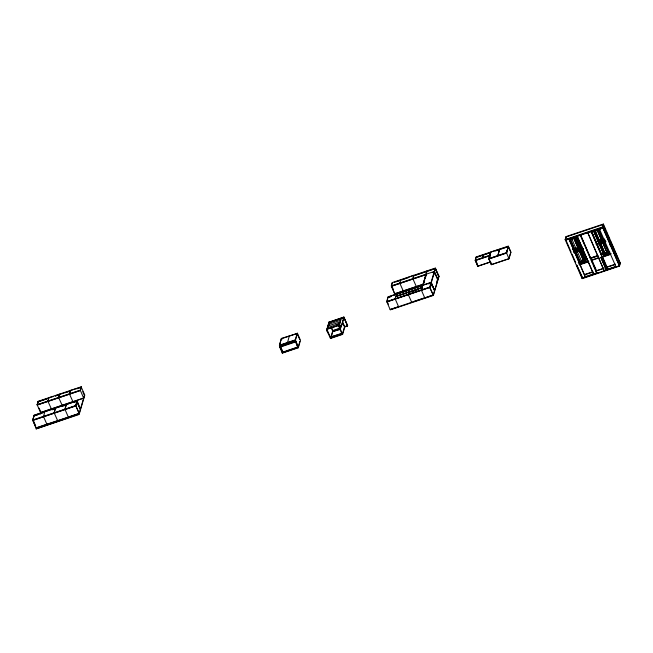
<?xml version="1.0" encoding="UTF-8"?>
<svg xmlns="http://www.w3.org/2000/svg" width="653" height="653" viewBox="0 0 653 653"><rect width="100%" height="100%" fill="white"/><g stroke="black" fill="none" stroke-linecap="round" stroke-linejoin="round"><path stroke-width="0.98" d="M73.569 402.599L77.176 401.366L75.846 405.921L32.756 420.401L33.972 415.512L32.797 420.369L36.062 428.017L79.152 413.529L75.666 405.57L77.054 400.836L33.964 415.316L77.013 400.991M37.286 404.893L80.384 390.404L83.649 398.175L40.551 412.655L37.139 404.672L38.127 401.309L81.135 386.854L84.784 395.122L79.127 414.467L36.037 428.948L78.98 414.124L84.637 394.779M34.087 415.855L32.756 420.401L75.895 405.766L79.201 413.382M37.286 405.015L38.127 401.309M36.062 428.017L33.164 421.095M40.127 414.1L40.698 412.165M44.747 411.896L43.49 416.777M47.979 401.415L48.559 399.709M46.877 424.238L43.425 416.41M51.367 408.884L47.832 401.073L49.048 398.028M55.44 408.296L54.117 412.81L57.652 420.622M54.199 412.786L55.513 408.076M62.141 405.26L58.607 397.457L59.594 394.094L55.285 395.93M66.206 404.68L64.892 409.194L68.377 417.153L47.775 423.936M48.11 398.33L38.241 401.644L37.245 405.04L80.335 390.559L81.331 387.164L70.361 390.47L69.381 393.832L72.916 401.636M66.288 404.648L65.12 409.39M70.442 390.445L69.61 394.151M69.528 394.175L70.1 392.469M81.282 387.196L80.303 390.551L81.135 386.854M75.813 405.913L77.136 401.399M282.561 352.685L279.402 345.233L281.394 338.409L297.409 333.422M281.394 338.409L279.5 345.608L295.45 340.246M281.876 338.597L281.778 339.789M279.623 346.89L279.802 346.294L295.752 340.931L295.572 341.527L279.623 346.89L282.349 353.151L298.299 347.788L300.486 340.303L297.466 333.356L281.516 338.719M280.137 347.11L280.308 346.514L282.733 352.089L282.349 353.151M289.369 335.732L287.442 342.923M282.52 352.555L298.47 347.192L295.27 339.903L297.262 333.079M295.417 340.246L297.466 333.356M297.956 346.972L297.784 347.567L295.531 341.397L298.299 347.788M299.841 341.388L298.143 347.445L282.194 352.808L282.374 352.212L298.323 346.849M328.116 333.079L326.508 330.345L328.99 322.247L327.177 329.292L339.266 325.235L327.031 328.949M339.748 323.57L327.667 327.626L329.145 322.59L326.875 330.222L330.459 338.483L342.621 334.393L344.808 326.908L342.417 321.407M328.606 325.423L329.063 322.737M330.459 338.483L332.867 330.532L339.536 328.296M342.621 334.393L338.923 325.782L341.307 318.484M339.854 323.333L340.474 321.349M340.548 328.059L341.372 325.251M343.886 317.048L347.641 325.684L344.449 327.031L342.262 334.516L338.67 326.255L341.772 325.218L343.886 317.048L328.581 322.329L343.862 317.236L347.592 325.839L344.735 326.802M340.278 328.99L344.009 317.578M396.469 294.201L395.098 298.748L398.591 306.706L390.135 309.546L433.225 295.066L439.036 276.064L433.38 295.409L390.282 309.889L386.723 301.564L388.037 296.854L431.127 282.374L434.604 290.365M422.842 284.308L394.755 293.752L391.302 285.916L392.282 282.553L435.298 268.097L438.751 276.178L437.657 274.603M387.139 301L388.045 297.05L431.086 282.52M423.74 284.145L394.706 293.899L391.449 286.136L398.967 283.606M391.694 285.418L392.282 282.553M394.379 295.042L394.943 293.107M400.738 279.713L399.905 283.296M396.208 296.201L396.787 294.234L397.555 296.005M403.211 290.903L399.758 283.076M412.092 302.037L411.684 302.306L408.19 294.348L408.843 292.111M408.272 294.323L408.925 292.079M408.607 293.883L408.99 292.577M412.998 278.896L413.749 275.337L413.896 275.803M408.778 294.421L409.162 293.107M416.304 286.504L412.843 278.676L413.831 275.313L401.791 279.737M421.658 287.647L422.238 285.679M422.63 285.369L427.07 271.256M421.512 290.144L422.679 285.41L422.001 288.446M422.883 285.443L426.083 274.497L399.546 283.418M423.152 284.651L426.833 270.938L426.989 271.403L433.568 269.199M423.242 285.32L424.662 280.48M425.225 278.545L426.074 275.648M433.38 295.409L429.739 287.108L435.298 268.097M429.886 287.451L431.249 282.904L428.417 283.875M431.258 282.749L435.486 268.407L427.029 271.256M436.547 282.594L437.396 279.696M490.379 262.057L477.808 266.277L475.229 260.196L476.184 256.931L508.238 246.157L510.875 252.327L508.671 258.751M477.808 266.277L475.327 260.571L476.184 256.931M482.787 257.315L483.261 255.682M482.861 257.29L483.342 255.649M489.791 255.69L490.599 252.082L507.52 246.793M491.342 264.71L488.868 258.996L506.508 253.07L508.393 246.499L510.915 252.18L508.989 258.776L491.342 264.71L488.762 258.629L490.827 252.401M488.868 258.996L489.962 255.25M488.909 258.972L490.011 255.217M489.268 258.727L490.06 256.025M506.45 252.14L506.973 250.344M508.434 246.467L506.508 253.07L508.238 246.157M565.163 239.569L566.037 236.598L603.372 224.052L620.35 263.143L619.485 266.114L582.15 278.66L565.163 239.569L602.499 227.015L603.372 224.052M566.184 236.941L565.31 239.912L602.646 227.358M565.898 238.769L565.465 240.255L602.801 227.701L603.307 224.852M580.607 235.023L597.103 273.24L580.468 234.745M579.448 247.414L575.073 237.594M573.334 251.315L580.182 249.013L580.672 247.316L576.077 236.729M581.456 246.736L576.689 236.019M581.545 261.249L577.211 251.283M585.668 259.763L585.17 261.461L578.689 263.641M584.672 257.478L585.823 260.123L585.325 261.82L580.346 250.352M579.774 263.69L585.692 261.698L586.19 260L581.586 249.413M586.965 259.429L582.198 248.703M599.372 228.852L615.95 266.767M597.446 241.504L596.107 241.953L591.822 231.831M602.997 225.897L602.637 228.036M595.863 272.187L596.238 270.807L603.919 268.228M603.666 253.813L598.899 243.096M608.376 240.263L608.906 238.247M600.434 243.079L605.037 253.666L604.539 255.364L599.56 243.896M605.078 253.34L600.703 243.52M608.498 252.189L604.115 242.377M615.11 264.604L606.792 267.257M614.408 250.915L613.485 252.972M614.457 250.997L613.518 253.086M620.203 262.8L619.33 265.771L581.994 278.317L595.071 273.787M53.497 396.518L48.82 397.718M60.68 394.102L69.659 391.09M38.192 401.799L48.069 398.485M55.252 396.069L59.741 394.559M65.129 392.747L69.618 391.237M76.801 388.829L81.29 387.319M396.151 281.647L400.852 280.055M414.875 275.337L426.099 271.566M394.232 282.414L400.811 280.202M401.742 279.892L408.288 277.688M413.537 275.925L414.263 275.68M415.765 275.174L426.05 271.721M435.445 268.563L436.922 272.913M37.139 404.672L80.156 390.216M391.302 285.916L434.31 271.46L437.804 279.419M477.229 256.972L489.856 252.727M477.221 257.094L489.783 252.874M495.39 250.989L507.463 246.932M434.18 271.77L437.845 279.264M391.4 286.292L426.042 274.652M432.572 272.587L434.449 271.958L437.755 279.574M475.229 260.196L489.644 255.356M475.376 260.416L489.872 255.543M475.327 260.571L489.832 255.698M488.762 258.629L506.32 252.727M488.909 258.849L506.548 252.915L508.989 258.776M40.6 412.5L83.69 398.02M477.857 266.13L490.419 261.902M399.22 292.773L423.528 284.602M567.139 236.615L603.519 224.395L602.874 227.595M34.984 415.553L43.033 412.859M52.02 409.839L55.587 408.639M61.904 406.517L66.402 404.991M34.935 415.708L37.629 414.802M396.42 294.356L422.597 285.557M388.16 297.384L390.984 296.454M388.111 297.539L390.935 296.593M429.323 283.688L431.209 283.059M603.054 225.701L619.95 263.649M395.849 296.323L422.026 287.524M395.8 296.478L421.977 287.679M491.391 264.555L509.03 258.629M406.231 293.36L395.832 296.478M411.847 291.475L421.936 287.712L421.283 289.948L424.768 297.907L433.274 294.911L429.601 287.426M409.929 292.258L418.344 289.434M568.583 239.063L577.636 236.027M591.626 231.325L598.858 228.893M568.739 239.422L577.791 236.386M590.875 231.986L599.919 228.942M569.277 239.529L575.195 237.545L580.182 249.013M599.601 229.342L593.683 231.325L598.662 242.794L604.588 240.81M32.65 420.026L75.666 405.57M569.432 239.888L574.991 238.027M594.197 231.57L600.687 229.391M386.723 301.564L429.739 287.108M394.388 299.254L386.829 301.939L429.919 287.451M394.967 299.066L429.029 287.614M330.034 322.272L343.111 317.88M330.924 322.117L343.96 317.733L347.551 325.994M80.074 409.26L76.981 401.056M336.034 324.819L338.825 323.864M279.402 345.233L295.27 339.903M279.549 345.453L294.56 340.409M295.132 340.221L298.152 347.167M338.923 325.782L341.625 324.876M36.103 427.862L47.245 424.115M69.324 416.696L78.303 413.684M326.508 330.345L327.235 330.1L330.826 338.36L333.014 330.875L331.414 327.202M413.594 301.523L423.879 298.07M279.949 346.637L295.899 341.274L295.727 341.87L279.778 347.233M572.91 249.34L581.954 246.295M595.944 241.594L604.09 238.859M572.746 249.568L579.227 247.389M604.001 239.063L599.364 240.622L598.874 242.312L605.355 240.133M574.877 249.087L581.211 246.956M599.723 240.737L603.339 239.52M344.776 326.647L347.641 325.684M572.901 249.928L578.46 248.058M580.672 247.316L580.158 247.079M600.45 240.663L604.156 239.422M340.099 328.492L332.646 330.998L331.455 328.247M340.164 329.071L332.54 331.634L340.319 329.414M574.101 250.638L579.66 248.769M573.938 251.397L582.99 248.352M596.075 243.953L605.119 240.916M574.093 251.756L583.145 248.711M596.23 244.312L605.274 241.275M574.256 252.115L583.3 249.071M596.385 244.671L605.437 241.634M573.865 252.531L580.705 250.23L585.692 261.698M606.041 241.716L599.193 244.018L604.18 255.486L610.098 253.495M574.02 252.891L580.501 250.711M599.715 244.255L605.274 242.385M288.193 350.514L296.633 347.674M341.478 333.397L330.998 336.915L341.633 333.74M330.671 338.017L342.115 334.173M578.419 262.024L587.471 258.988M590.19 258.09L597.707 255.56M601.103 254.417L609.6 251.544M578.256 262.253L584.745 260.074M609.51 251.748L604.882 253.307L604.384 255.005L609.943 253.135M580.55 261.624L584.247 260.384M590.361 258.384L597.83 255.87M605.976 253.078L607.829 252.458M578.982 262.245L584.206 260.539M590.704 258.31L597.854 255.903M602.237 254.474L609.788 251.895M579.342 262.302L584.9 260.433M605.037 253.666L609.665 252.107M579.448 264.081L588.5 261.037M591.292 260.123L598.809 257.592M601.584 256.645L610.637 253.601M579.146 264.596L588.655 261.404M591.438 260.465L598.956 257.935M601.74 257.004L611.249 253.805M576.877 265.412L582.754 277.974M579.301 264.938L588.761 261.755M601.935 257.331L610.449 254.466M584.345 274.595L592.867 271.73M606.98 266.987L615.501 264.122M585.055 274.701L593.014 272.072M595.854 271.117L603.87 268.383M584.517 276.945L593.977 273.762M607.143 269.338L615.665 266.473M607.298 269.673L615.812 266.816M603.707 225.783L605.323 229.497M606.123 231.358L607.339 234.141M608.147 235.994L609.355 238.778M610.163 240.639L615.803 253.633M616.612 255.494L617.82 258.278M619.836 262.922L618.628 260.131L619.795 263.069M603.813 226.289L605.413 229.97M610.131 240.818L611.33 243.577M612.93 247.267L613.73 249.103M614.693 251.185L615.828 254.041M616.652 255.69L617.828 258.539M602.841 227.554L619.379 265.616M602.499 227.015L619.485 266.114M609.404 243.618L610.171 245.381M598.654 229.538L602.939 239.659L598.605 229.685M604.164 242.222L608.098 251.283M597.242 230.011L601.576 239.978M602.752 242.696L607.037 252.817L602.711 242.851M597.201 230.158L601.527 240.133M595.193 230.836L599.519 240.802M595.307 231.276L599.527 240.981L599.03 242.679L594.042 231.203M595.332 232.28L597.626 237.57M600.458 244.083L604.67 253.788M593.389 230.403L598.115 241.275M596.891 243.618L601.658 254.49M591.381 231.08L596.107 241.953M596.866 243.716L601.617 254.637M602.801 257.364L607.127 267.33M591.855 260L596.573 270.873L596.23 272.064L595.046 269.346M580.101 234.868L590.336 258.433M591.112 260.286L592.295 263.004M593.079 264.816L594.263 267.534M576.093 237.733L578.011 242.141M578.778 243.904L579.929 246.556M581.611 250.417L583.904 255.715M580.582 250.287L584.917 260.253M574.836 237.659L579.815 249.136M573.709 237.921L578.036 247.887M579.219 250.605L583.504 260.727L579.178 250.76M573.66 238.067L577.995 248.042M571.702 238.59L575.987 248.711M570.289 239.063L574.575 249.185L570.249 239.218M575.799 251.756L580.093 261.877L575.758 251.911M566.037 236.598L566.331 237.284M566.135 240.59L567.857 244.516M568.053 244.997L571.114 252.058M572.028 254.156L573.758 258.106M573.946 258.572L575.709 262.596M576.738 264.996L582.386 278.096M499.651 249.438L497.733 256M499.569 249.462L497.651 256.033M490.338 261.167L491.399 263.616M483.579 254.833L482.624 258.106M483.498 254.866L482.543 258.131M475.735 260.294L477.155 263.559M435.486 268.407L438.8 276.023M434.09 272.081L435.559 275.46M431.111 282.406L434.555 290.52M431.053 282.594L434.514 290.667M430.841 283.182L432.31 286.561M396.567 294.699L397.302 296.389M391.808 286.014L393.277 289.401M387.237 301.662L388.339 304.2M342.458 322.443L344.049 326.116M340.735 320.207L328.647 324.272M340.237 321.888L328.157 325.953M339.397 326.01L340.637 328.867M297.107 333.479L299.743 339.56M279.908 345.331L282.929 352.277L280.676 348.057M82.76 391.669L84.229 395.049M77.054 400.836L80.482 408.982M77.87 404.183L78.972 406.721M59.823 394.412L58.835 397.767M39.123 408.149L40.959 412.378M33.164 420.124L35.735 426.05M568.934 238.949L585.423 277.166L568.934 238.949M577.187 236.174L593.675 274.391L577.187 236.174M587.741 232.631L604.229 270.84L587.741 232.631M591.161 231.48L607.649 269.689L591.161 231.48M600.817 257.364L606.335 270.056L600.817 257.364"/></g></svg>
